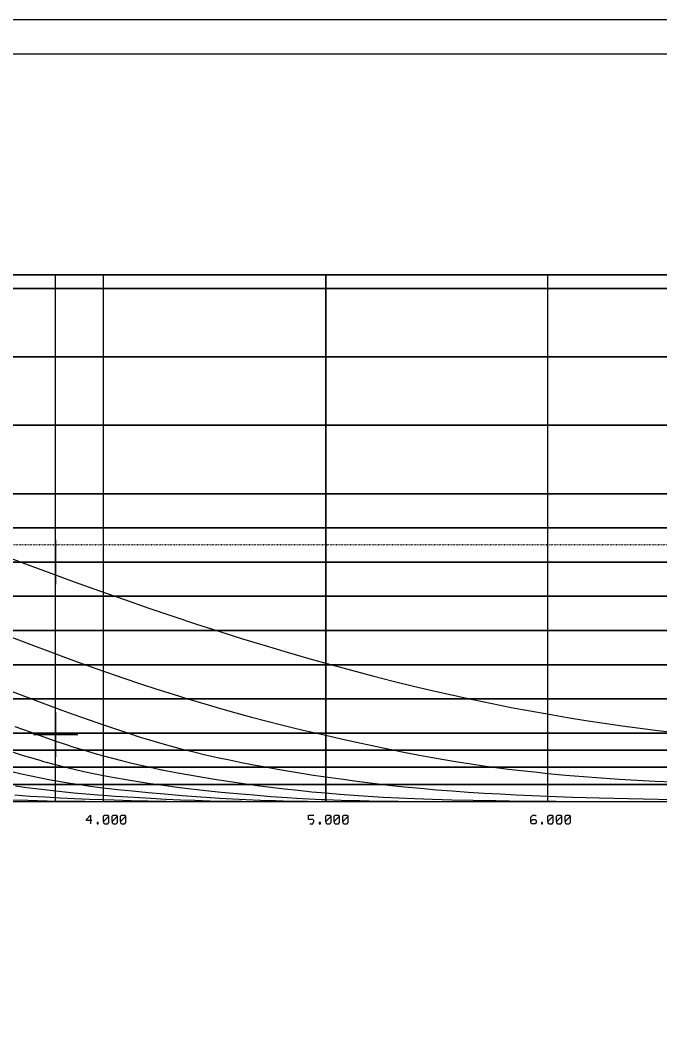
# Model space of a CAD drawing. Header units: millimetres. Extents: x 144707 to 335107, y -68023 to 180297.
# Drawn here: x 176820 to 195542, y 151087 to 180297 of the extents above; entities that cross this region are included whole.
import ezdxf

# ---------------------------------------------------------------- set-up
doc = ezdxf.new("R2010")
doc.units = ezdxf.units.MM
doc.linetypes.add('ACAD_ISO02W100', pattern=[15, 12, -3])
doc.linetypes.add('ACAD_ISO07W100', pattern=[3.5, 0.5, -3])
doc.layers.add('11', color=7, linetype='Continuous')

# ---------------------------------------------------------------- blocks, each defined once
blk = doc.blocks.new('A$C3242291E')
at = {"layer": '11', "color": 7, "linetype": 'Continuous'}
for points in [[(0, 0), (175200, 0), (175200, 65899), (0, 65899), (0, 0)], [(1000, 1000), (174200, 1000), (174200, 64899), (1000, 64899), (1000, 1000)], [(143710, 58449), (4990, 58449)], [(4990, 58449), (77855, 58449)], [(31863, 47856), (32428, 47641), (33005, 47423), (33603, 47202), (34222, 46978), (34555, 46860), (34646, 46828), (35147, 46656), (35638, 46492), (36119, 46335), (36591, 46185), (37057, 46041), (37518, 45904), (37975, 45771), (38429, 45643), (38883, 45520), (39346, 45398), (39719, 45303), (40077, 45214), (40394, 45138), (40567, 45098), (41055, 44985), (41507, 44883), (41961, 44782), (42416, 44683), (42874, 44587), (43336, 44494), (43802, 44405), (44118, 44347), (44511, 44278), (44906, 44212), (45307, 44150), (45668, 44097), (46033, 44047), (46401, 43999), (46776, 43954), (47160, 43912), (47555, 43871), (48074, 43823), (48595, 43778), (49117, 43739), (49641, 43703), (50167, 43672), (50695, 43644), (51224, 43620)], [(31305, 46481), (32328, 46096), (32992, 45849), (33521, 45655), (33630, 45615), (33685, 45595), (34140, 45433), (34555, 45288), (34961, 45151), (35314, 45034), (35624, 44935), (35905, 44848), (36167, 44770), (36332, 44723), (36510, 44674), (36853, 44583), (37198, 44497), (37544, 44415), (37891, 44337), (38239, 44263), (38589, 44192), (38939, 44124), (39290, 44059), (39642, 43997), (39995, 43937), (40348, 43880), (40701, 43824), (41055, 43771), (41349, 43729), (41500, 43708), (41965, 43645), (42430, 43586), (42896, 43531), (43361, 43481), (43827, 43435), (44292, 43394), (44758, 43357), (45224, 43324), (45690, 43295), (46156, 43269), (46622, 43246), (47089, 43226), (47555, 43207), (48272, 43181), (49054, 43157), (49915, 43134), (50780, 43114), (51665, 43098)], [(31960, 45245), (32408, 45086), (32785, 44951), (33135, 44828), (33438, 44725), (33721, 44633), (33997, 44546), (34274, 44464), (34555, 44384), (34817, 44313), (35083, 44245), (35385, 44171), (35694, 44100), (36013, 44030), (36253, 43980), (36277, 43975), (36673, 43898), (37068, 43825), (37465, 43757), (37862, 43692), (38259, 43631), (38657, 43574), (39055, 43520), (39454, 43470), (39853, 43422), (40253, 43378), (40654, 43336), (41055, 43298), (41463, 43262), (41875, 43231), (42297, 43202), (42735, 43177), (43198, 43154), (43657, 43134), (44184, 43115), (44748, 43099), (45364, 43085), (46043, 43074), (46834, 43064), (47555, 43057), (47794, 43055), (48698, 43051), (49019, 43050)], [(31913, 44493), (32180, 44408), (32424, 44332), (32660, 44263), (32802, 44223), (32882, 44201), (33144, 44131), (33406, 44064), (33695, 43994), (33982, 43929), (34268, 43868), (34555, 43811), (34880, 43750), (35218, 43691), (35569, 43634), (35933, 43579), (36313, 43525), (36708, 43473), (37120, 43422), (37550, 43374), (37998, 43327), (38465, 43282), (38950, 43240), (39447, 43200), (39940, 43165), (40198, 43148), (40566, 43127), (40930, 43109), (41055, 43104), (41505, 43088), (42058, 43074), (42613, 43064), (43171, 43058), (43732, 43054), (44295, 43052), (44861, 43050), (45030, 43050)], [(31871, 43929), (32155, 43863), (32439, 43801), (32723, 43742), (33009, 43687), (33296, 43635), (33586, 43587), (33877, 43543), (34170, 43501), (34466, 43463), (34555, 43452), (34967, 43404), (35401, 43358), (35859, 43313), (36342, 43269), (36857, 43226), (37405, 43185), (37555, 43174), (37953, 43148), (38340, 43125), (38723, 43106), (39149, 43088), (39583, 43074), (40035, 43064), (40519, 43056), (41055, 43052), (41356, 43051), (41713, 43050)], [(31978, 43505), (32315, 43459), (32653, 43415), (32993, 43376), (33336, 43340), (33684, 43306), (34037, 43276), (34394, 43247), (34555, 43235), (34780, 43219), (34901, 43210), (35450, 43173), (35952, 43143), (36384, 43120), (36807, 43102), (37230, 43086), (37662, 43073), (38114, 43064), (38601, 43056), (39148, 43051), (39510, 43050)], [(31961, 43242), (32411, 43210), (32853, 43182), (33286, 43158), (33712, 43138), (34134, 43120), (34555, 43105), (34870, 43094), (35363, 43079), (35862, 43068), (36385, 43059), (36956, 43054), (37619, 43050)], [(31762, 43101), (32342, 43084), (32907, 43073), (33462, 43064), (34009, 43058), (34555, 43053), (34849, 43051), (35203, 43050)], [(34555, 43049), (34555, 58449)], [(34555, 43049), (34555, 58449)], [(41055, 43049), (41055, 58449)], [(41055, 58449), (41055, 43049)], [(47555, 43049), (47555, 58449)], [(47555, 43049), (47555, 58449)], [(31378, 50337), (32167, 50039), (32939, 49752), (33696, 49475), (34439, 49208), (35168, 48952), (35884, 48705), (36587, 48467), (37278, 48239), (37957, 48020), (38625, 47809), (39282, 47608), (39929, 47415), (40566, 47230), (41193, 47054), (41812, 46885), (42422, 46724), (43024, 46571), (43619, 46425), (44205, 46287), (44785, 46155), (45358, 46031), (45924, 45913), (46485, 45802), (47039, 45697), (47588, 45598), (48131, 45505), (48669, 45419), (49202, 45338), (49731, 45262), (50255, 45192), (50775, 45128), (51290, 45068)], [(4990, 58049), (143710, 58049)], [(77855, 58049), (4990, 58049)], [(143710, 56049), (4990, 56049)], [(4990, 56049), (77855, 56049)], [(4990, 54049), (143710, 54049)], [(77855, 54049), (4990, 54049)], [(143710, 52049), (4990, 52049)], [(4990, 52049), (77855, 52049)], [(4990, 51049), (143710, 51049)], [(77855, 51049), (4990, 51049)], [(33155, 50049), (32505, 50049), (33805, 50049), (33155, 50049), (33155, 50049), (33155, 50049), (33155, 50049), (33155, 49399), (33155, 50699), (33155, 50049)], [(4990, 50049), (143710, 50049)], [(77855, 50049), (4990, 50049)], [(143710, 49049), (4990, 49049)], [(4990, 49049), (77855, 49049)], [(4990, 48049), (143710, 48049)], [(77855, 48049), (4990, 48049)], [(143710, 47049), (4990, 47049)], [(4990, 47049), (77855, 47049)], [(4990, 46049), (143710, 46049)], [(77855, 46049), (4990, 46049)], [(33155, 45009), (32505, 45009), (33805, 45009), (33155, 45009), (33155, 45009), (33155, 45009), (33155, 45009), (33155, 44359), (33155, 45659), (33155, 45009)], [(143710, 45049), (4990, 45049)], [(4990, 45049), (77855, 45049)], [(4990, 44549), (143710, 44549)], [(77855, 44549), (4990, 44549)], [(143710, 44049), (4990, 44049)], [(4990, 44049), (77855, 44049)], [(4990, 43549), (143710, 43549)], [(77855, 43549), (4990, 43549)], [(4990, 43049), (143710, 43049)], [(4990, 43049), (77855, 43049)], [(34212, 42494), (34055, 42494), (34055, 42494), (34055, 42524), (34055, 42524), (34180, 42649), (34180, 42649), (34180, 42524), (34180, 42399)], [(34212, 42494), (34055, 42494), (34055, 42494), (34055, 42524), (34055, 42524), (34180, 42649), (34180, 42649), (34180, 42524), (34180, 42399)], [(34555, 42462), (34555, 42619), (34555, 42619), (34587, 42649), (34587, 42649), (34680, 42649), (34680, 42649), (34712, 42619), (34712, 42619), (34555, 42462), (34555, 42462), (34555, 42429), (34555, 42429), (34587, 42399), (34587, 42399), (34680, 42399), (34680, 42399), (34712, 42432), (34712, 42432), (34712, 42619)], [(34555, 42462), (34555, 42619), (34555, 42619), (34587, 42649), (34587, 42649), (34680, 42649), (34680, 42649), (34712, 42619), (34712, 42619), (34555, 42462), (34555, 42462), (34555, 42429), (34555, 42429), (34587, 42399), (34587, 42399), (34680, 42399), (34680, 42399), (34712, 42432), (34712, 42432), (34712, 42619)], [(34805, 42462), (34805, 42619), (34805, 42619), (34837, 42649), (34837, 42649), (34930, 42649), (34930, 42649), (34962, 42619), (34962, 42619), (34805, 42462), (34805, 42462), (34805, 42429), (34805, 42429), (34837, 42399), (34837, 42399), (34930, 42399), (34930, 42399), (34962, 42432), (34962, 42432), (34962, 42619)], [(34805, 42462), (34805, 42619), (34805, 42619), (34837, 42649), (34837, 42649), (34930, 42649), (34930, 42649), (34962, 42619), (34962, 42619), (34805, 42462), (34805, 42462), (34805, 42429), (34805, 42429), (34837, 42399), (34837, 42399), (34930, 42399), (34930, 42399), (34962, 42432), (34962, 42432), (34962, 42619)], [(35055, 42462), (35055, 42619), (35055, 42619), (35087, 42649), (35087, 42649), (35180, 42649), (35180, 42649), (35212, 42619), (35212, 42619), (35055, 42462), (35055, 42462), (35055, 42429), (35055, 42429), (35087, 42399), (35087, 42399), (35180, 42399), (35180, 42399), (35212, 42432), (35212, 42432), (35212, 42619)], [(35055, 42462), (35055, 42619), (35055, 42619), (35087, 42649), (35087, 42649), (35180, 42649), (35180, 42649), (35212, 42619), (35212, 42619), (35055, 42462), (35055, 42462), (35055, 42429), (35055, 42429), (35087, 42399), (35087, 42399), (35180, 42399), (35180, 42399), (35212, 42432), (35212, 42432), (35212, 42619)], [(40587, 42399), (40680, 42399), (40680, 42399), (40712, 42462), (40712, 42462), (40712, 42494), (40712, 42494), (40680, 42524), (40680, 42524), (40555, 42524), (40555, 42524), (40555, 42649), (40555, 42649), (40712, 42649)], [(40587, 42399), (40680, 42399), (40680, 42399), (40712, 42462), (40712, 42462), (40712, 42494), (40712, 42494), (40680, 42524), (40680, 42524), (40555, 42524), (40555, 42524), (40555, 42649), (40555, 42649), (40712, 42649)], [(41055, 42462), (41055, 42619), (41055, 42619), (41087, 42649), (41087, 42649), (41180, 42649), (41180, 42649), (41212, 42619), (41212, 42619), (41055, 42462), (41055, 42462), (41055, 42429), (41055, 42429), (41087, 42399), (41087, 42399), (41180, 42399), (41180, 42399), (41212, 42432), (41212, 42432), (41212, 42619)], [(41055, 42462), (41055, 42619), (41055, 42619), (41087, 42649), (41087, 42649), (41180, 42649), (41180, 42649), (41212, 42619), (41212, 42619), (41055, 42462), (41055, 42462), (41055, 42429), (41055, 42429), (41087, 42399), (41087, 42399), (41180, 42399), (41180, 42399), (41212, 42432), (41212, 42432), (41212, 42619)], [(41305, 42462), (41305, 42619), (41305, 42619), (41337, 42649), (41337, 42649), (41430, 42649), (41430, 42649), (41462, 42619), (41462, 42619), (41305, 42462), (41305, 42462), (41305, 42429), (41305, 42429), (41337, 42399), (41337, 42399), (41430, 42399), (41430, 42399), (41462, 42432), (41462, 42432), (41462, 42619)], [(41305, 42462), (41305, 42619), (41305, 42619), (41337, 42649), (41337, 42649), (41430, 42649), (41430, 42649), (41462, 42619), (41462, 42619), (41305, 42462), (41305, 42462), (41305, 42429), (41305, 42429), (41337, 42399), (41337, 42399), (41430, 42399), (41430, 42399), (41462, 42432), (41462, 42432), (41462, 42619)], [(41555, 42462), (41555, 42619), (41555, 42619), (41587, 42649), (41587, 42649), (41680, 42649), (41680, 42649), (41712, 42619), (41712, 42619), (41555, 42462), (41555, 42462), (41555, 42429), (41555, 42429), (41587, 42399), (41587, 42399), (41680, 42399), (41680, 42399), (41712, 42432), (41712, 42432), (41712, 42619)], [(41555, 42462), (41555, 42619), (41555, 42619), (41587, 42649), (41587, 42649), (41680, 42649), (41680, 42649), (41712, 42619), (41712, 42619), (41555, 42462), (41555, 42462), (41555, 42429), (41555, 42429), (41587, 42399), (41587, 42399), (41680, 42399), (41680, 42399), (41712, 42432), (41712, 42432), (41712, 42619)], [(47055, 42462), (47117, 42524), (47117, 42524), (47180, 42524), (47180, 42524), (47212, 42494), (47212, 42494), (47212, 42432), (47212, 42432), (47180, 42399), (47180, 42399), (47087, 42399), (47087, 42399), (47055, 42429), (47055, 42429), (47055, 42587), (47055, 42587), (47117, 42652), (47117, 42652), (47180, 42652), (47180, 42652), (47212, 42619)], [(47055, 42462), (47117, 42524), (47117, 42524), (47180, 42524), (47180, 42524), (47212, 42494), (47212, 42494), (47212, 42432), (47212, 42432), (47180, 42399), (47180, 42399), (47087, 42399), (47087, 42399), (47055, 42429), (47055, 42429), (47055, 42587), (47055, 42587), (47117, 42652), (47117, 42652), (47180, 42652), (47180, 42652), (47212, 42619)], [(47555, 42462), (47555, 42619), (47555, 42619), (47587, 42649), (47587, 42649), (47680, 42649), (47680, 42649), (47712, 42619), (47712, 42619), (47555, 42462), (47555, 42462), (47555, 42429), (47555, 42429), (47587, 42399), (47587, 42399), (47680, 42399), (47680, 42399), (47712, 42432), (47712, 42432), (47712, 42619)], [(47555, 42462), (47555, 42619), (47555, 42619), (47587, 42649), (47587, 42649), (47680, 42649), (47680, 42649), (47712, 42619), (47712, 42619), (47555, 42462), (47555, 42462), (47555, 42429), (47555, 42429), (47587, 42399), (47587, 42399), (47680, 42399), (47680, 42399), (47712, 42432), (47712, 42432), (47712, 42619)], [(47805, 42462), (47805, 42619), (47805, 42619), (47837, 42649), (47837, 42649), (47930, 42649), (47930, 42649), (47962, 42619), (47962, 42619), (47805, 42462), (47805, 42462), (47805, 42429), (47805, 42429), (47837, 42399), (47837, 42399), (47930, 42399), (47930, 42399), (47962, 42432), (47962, 42432), (47962, 42619)], [(47805, 42462), (47805, 42619), (47805, 42619), (47837, 42649), (47837, 42649), (47930, 42649), (47930, 42649), (47962, 42619), (47962, 42619), (47805, 42462), (47805, 42462), (47805, 42429), (47805, 42429), (47837, 42399), (47837, 42399), (47930, 42399), (47930, 42399), (47962, 42432), (47962, 42432), (47962, 42619)], [(48055, 42462), (48055, 42619), (48055, 42619), (48087, 42649), (48087, 42649), (48180, 42649), (48180, 42649), (48212, 42619), (48212, 42619), (48055, 42462), (48055, 42462), (48055, 42429), (48055, 42429), (48087, 42399), (48087, 42399), (48180, 42399), (48180, 42399), (48212, 42432), (48212, 42432), (48212, 42619)], [(48055, 42462), (48055, 42619), (48055, 42619), (48087, 42649), (48087, 42649), (48180, 42649), (48180, 42649), (48212, 42619), (48212, 42619), (48055, 42462), (48055, 42462), (48055, 42429), (48055, 42429), (48087, 42399), (48087, 42399), (48180, 42399), (48180, 42399), (48212, 42432), (48212, 42432), (48212, 42619)], [(34367, 42399), (34400, 42399), (34400, 42399), (34400, 42432), (34400, 42432), (34367, 42432), (34367, 42432), (34367, 42399), (34367, 42399), (34400, 42399)], [(34367, 42399), (34400, 42399), (34400, 42399), (34400, 42432), (34400, 42432), (34367, 42432), (34367, 42432), (34367, 42399), (34367, 42399), (34400, 42399)], [(40867, 42399), (40900, 42399), (40900, 42399), (40900, 42432), (40900, 42432), (40867, 42432), (40867, 42432), (40867, 42399), (40867, 42399), (40900, 42399)], [(40867, 42399), (40900, 42399), (40900, 42399), (40900, 42432), (40900, 42432), (40867, 42432), (40867, 42432), (40867, 42399), (40867, 42399), (40900, 42399)], [(47367, 42399), (47400, 42399), (47400, 42399), (47400, 42432), (47400, 42432), (47367, 42432), (47367, 42432), (47367, 42399), (47367, 42399), (47400, 42399)], [(47367, 42399), (47400, 42399), (47400, 42399), (47400, 42432), (47400, 42432), (47367, 42432), (47367, 42432), (47367, 42399), (47367, 42399), (47400, 42399)]]:
    blk.add_lwpolyline(points, dxfattribs=at)
at = {"layer": '11', "color": 7, "linetype": 'ACAD_ISO02W100'}
blk.add_lwpolyline([(33155, 43050), (33155, 58448)], dxfattribs=at)
at = {"layer": '11', "color": 7, "linetype": 'ACAD_ISO07W100'}
for points in [[(143710, 50549), (4990, 50549)], [(4990, 50549), (77855, 50549)]]:
    blk.add_lwpolyline(points, dxfattribs=at)

msp = doc.modelspace()

# ---------------------------------------------------------------- block references
msp.add_blockref('A$C3242291E', (144707.3451, 114397.7284))

doc.saveas('drawing.dxf')
